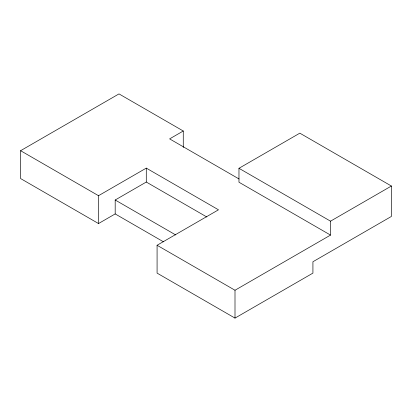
<?xml version="1.0" encoding="UTF-8"?>
<svg xmlns="http://www.w3.org/2000/svg" width="412" height="412" viewBox="0 0 412 412"><rect width="100%" height="100%" fill="white"/><g stroke="black" fill="none" stroke-linecap="round" stroke-linejoin="round"><path stroke-width="0.62" d="M163.507 241.823L115.185 213.926L98.52 223.546L20.6 178.556L20.6 150.704L118.991 93.9L183.268 131.006L183.268 147.496M183.268 131.006L169.62 138.885L239.048 178.973M20.6 150.704L98.52 195.695L146.286 168.117L218.494 209.806L157.08 245.264L157.08 273.115L235 318.1L312.924 273.115L312.924 261.754L391.4 216.444L391.4 186.028L299.833 133.158L238.97 168.297L238.97 182.222L330.537 235.092L330.537 221.167L238.97 168.297M115.185 213.926L115.185 200L146.286 182.042L206.829 216.995M330.537 221.167L391.4 186.028M157.08 245.264L235 290.249L330.537 235.092M115.185 200L175.728 234.953M235 290.249L235 318.1M146.286 168.117L146.286 182.042M98.52 195.695L98.52 223.546"/></g></svg>
